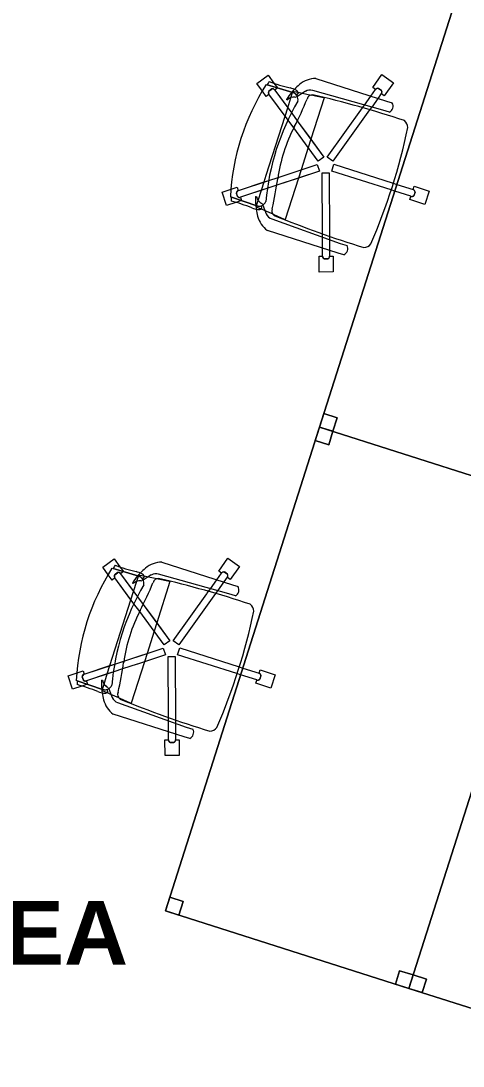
# Model space of a CAD drawing. Header units: inches. Extents: x 385 to 2249, y -1773 to -36.
# Drawn here: x 2012.1 to 2074.9, y -796.3 to -648 of the extents above; entities that cross this region are included whole.
import ezdxf

# ---------------------------------------------------------------- set-up
doc = ezdxf.new("R2010")
doc.units = ezdxf.units.IN
doc.header["$MEASUREMENT"] = 0
doc.layers.add('A-AREA-IDEN', color=2, linetype='Continuous', lineweight=9)
doc.layers.add('I-FURN', color=30, linetype='Continuous', lineweight=9)
doc.styles.add('Swis721 Lt BT_B', font='', dxfattribs={"height": 9})
doc.styles.get('Swis721 Lt BT_B').set_extended_font_data('Swis721 Lt BT', bold=True)

# ---------------------------------------------------------------- blocks, each defined once
blk = doc.blocks.new('Rectangular Table - Rectangular Table-V115-Level 6 POWER _ SIGNAL')
at = {"layer": 'I-FURN'}
for p, q in [((-34, 18.13), (-36, 18.13)), ((-36, 18.13), (-36, 16.13)), ((-36, 16.13), (-36, 18.13)), ((-36, 18.13), (-34, 18.13)), ((36, 18.13), (-36, 18.13)), ((-36, 18.13), (-36, -18.13)), ((-36, -18.13), (-36, 18.13)), ((-36, 18.13), (36, 18.13)), ((-34, 16.13), (-34, 18.13)), ((-34, 18.13), (-34, 16.13)), ((34, 18.13), (34, 16.13)), ((36, 18.13), (34, 18.13)), ((34, 18.13), (36, 18.13)), ((34, 16.13), (34, 18.13)), ((36, 16.13), (36, 18.13)), ((36, 18.13), (36, 16.13)), ((36, -18.13), (36, 18.13)), ((36, 18.13), (36, -18.13)), ((-36, 16.13), (-34, 16.13)), ((-34, 16.13), (-36, 16.13)), ((34, 16.13), (36, 16.13)), ((36, 16.13), (34, 16.13)), ((-34, -16.13), (-36, -16.13)), ((-36, -16.13), (-36, -18.13)), ((-36, -16.24), (-36, -16.13)), ((-36, -16.13), (-34, -16.13)), ((-36, -18.13), (-36, -16.24)), ((-34, -18.13), (-34, -16.13)), ((-34, -16.13), (-34, -18.13)), ((36, -16.13), (34, -16.13)), ((34, -16.13), (34, -18.13)), ((34, -18.13), (34, -16.13)), ((34, -16.13), (36, -16.13)), ((36, -18.13), (36, -16.13)), ((36, -16.13), (36, -18.13)), ((-36, -18.13), (-34, -18.13)), ((-34, -18.13), (-36, -18.13)), ((-36, -18.13), (36, -18.13)), ((36, -18.13), (-36, -18.13)), ((34, -18.13), (36, -18.13)), ((36, -18.13), (34, -18.13))]:
    blk.add_line(p, q, dxfattribs=at)
blk = doc.blocks.new('F-Haworth_Chair_X99-Seminar - X99 Advanced Seminar Chair-V131-Level 6 POWER _ SIGNAL')
at = {"layer": 'I-FURN'}
for p, q in [((-1, 15.13), (1, 15.13)), ((-1, 12.88), (-1, 15.13)), ((-1, 15.13), (1, 15.13)), ((-1, 12.88), (-1, 15.13)), ((1, 15.13), (1, 12.88)), ((1, 15.13), (1, 12.88)), ((-0.52, 12.88), (-1, 12.88)), ((-0.52, 12.88), (-1, 12.88)), ((-0.5, 10.46), (-0.5, 12.88)), ((-0.5, 10.46), (-0.5, 12.88)), ((0.26, 13.26), (-0.26, 13.26)), ((0.26, 13.26), (-0.26, 13.26)), ((-0.25, 13.25), (0.25, 13.25)), ((-0.25, 13.25), (0.25, 13.25)), ((0.5, 12.88), (0.5, 10.46)), ((0.5, 12.88), (0.5, 10.46)), ((1, 12.88), (0.52, 12.88)), ((1, 12.88), (0.52, 12.88)), ((-0.5, 9.91), (-0.5, 10.46)), ((-0.5, 9.91), (-0.5, 10.46)), ((0.5, 10.46), (0.5, 9.91)), ((0.5, 10.46), (0.5, 9.91)), ((-0.5, 1.08), (-0.5, 9.91)), ((-0.5, 1.08), (-0.5, 9.91)), ((0.5, 9.91), (0.5, 1.08)), ((0.5, 9.91), (0.5, 1.08)), ((-11.32, 5.48), (-11.3, 6.32)), ((-9.92, 6.36), (-9.92, 5.36)), ((9.92, 5.36), (9.92, 6.36)), ((11.3, 6.32), (11.32, 5.48)), ((-14.69, 3.72), (-14.08, 5.62)), ((-14.69, 3.72), (-14.08, 5.62)), ((-14.08, 5.62), (-11.94, 4.93)), ((-14.08, 5.62), (-11.94, 4.93)), ((-11.94, 4.93), (-12.09, 4.47)), ((-11.94, 4.93), (-12.09, 4.47)), ((-12.09, 4.45), (-11.32, 4.21)), ((-12.09, 4.45), (-11.32, 4.21)), ((-11.32, -5.06), (-11.32, 5.48)), ((-9.92, 5.36), (-9.57, -4.97)), ((9.57, -4.97), (9.92, 5.36)), ((11.32, 5.48), (11.32, -5.06)), ((11.32, 4.21), (12.09, 4.45)), ((11.32, 4.21), (12.09, 4.45)), ((11.94, 4.93), (14.08, 5.62)), ((11.94, 4.93), (14.08, 5.62)), ((12.09, 4.47), (11.94, 4.93)), ((12.09, 4.47), (11.94, 4.93)), ((14.08, 5.62), (14.69, 3.72)), ((14.08, 5.62), (14.69, 3.72)), ((-12.55, 3.03), (-14.69, 3.72)), ((-12.55, 3.03), (-14.69, 3.72)), ((-12.53, 4.34), (-12.69, 3.85)), ((-12.53, 4.34), (-12.69, 3.85)), ((-12.68, 3.86), (-12.52, 4.33)), ((-12.68, 3.86), (-12.52, 4.33)), ((-12.4, 3.49), (-12.55, 3.03)), ((-12.4, 3.49), (-12.55, 3.03)), ((-11.32, 3.15), (-12.4, 3.5)), ((-11.32, 3.15), (-12.4, 3.5)), ((-11.32, 4.21), (-9.86, 3.73)), ((-11.32, 4.21), (-9.86, 3.73)), ((-9.83, 2.67), (-11.32, 3.15)), ((-9.83, 2.67), (-11.32, 3.15)), ((-9.86, 3.73), (-9.38, 3.57)), ((-9.86, 3.73), (-9.38, 3.57)), ((-9.38, 3.57), (-0.87, 0.81)), ((-9.38, 3.57), (-0.87, 0.81)), ((0.87, 0.81), (9.38, 3.57)), ((0.87, 0.81), (9.38, 3.57)), ((9.38, 3.57), (9.86, 3.73)), ((9.38, 3.57), (9.86, 3.73)), ((11.32, 3.15), (9.83, 2.67)), ((11.32, 3.15), (9.83, 2.67)), ((9.86, 3.73), (11.32, 4.21)), ((9.86, 3.73), (11.32, 4.21)), ((12.4, 3.5), (11.32, 3.15)), ((12.4, 3.5), (11.32, 3.15)), ((12.55, 3.03), (12.4, 3.49)), ((12.55, 3.03), (12.4, 3.49)), ((12.52, 4.33), (12.68, 3.86)), ((12.52, 4.33), (12.68, 3.86)), ((12.69, 3.85), (12.53, 4.34)), ((12.69, 3.85), (12.53, 4.34)), ((14.69, 3.72), (12.55, 3.03)), ((14.69, 3.72), (12.55, 3.03)), ((-9.37, 2.52), (-9.83, 2.67)), ((-9.37, 2.52), (-9.83, 2.67)), ((-1.18, -0.14), (-9.37, 2.52)), ((-1.18, -0.14), (-9.37, 2.52)), ((9.37, 2.52), (1.18, -0.14)), ((9.37, 2.52), (1.18, -0.14)), ((9.83, 2.67), (9.37, 2.52)), ((9.83, 2.67), (9.37, 2.52)), ((-0.87, 0.81), (-1.18, -0.14)), ((-0.87, 0.81), (-1.18, -0.14)), ((0.5, 1.08), (-0.5, 1.08)), ((0.5, 1.08), (-0.5, 1.08)), ((1.18, -0.14), (0.87, 0.81)), ((1.18, -0.14), (0.87, 0.81)), ((-4.79, -5.75), (-1.04, -0.58)), ((-0.23, -1.17), (-3.68, -5.91)), ((-2.89, -3.12), (-1.04, -0.58)), ((-0.23, -1.17), (-1.65, -3.12)), ((-1.04, -0.58), (-0.23, -1.17)), ((-1.04, -0.58), (-0.23, -1.17)), ((0.23, -1.17), (1.04, -0.58)), ((0.23, -1.17), (1.04, -0.58)), ((1.65, -3.12), (0.23, -1.17)), ((3.68, -5.91), (0.23, -1.17)), ((1.04, -0.58), (2.89, -3.12)), ((1.04, -0.58), (4.79, -5.75)), ((-9.07, -3.12), (-2.89, -3.12)), ((-9.07, -3.2), (-9.07, -3.12)), ((-8.9, -4.78), (-9.07, -3.2)), ((-4.79, -5.75), (-2.89, -3.12)), ((-1.65, -3.12), (-3.68, -5.91)), ((-2.89, -3.12), (-1.65, -3.12)), ((-1.65, -3.12), (1.65, -3.12)), ((1.65, -3.12), (2.89, -3.12)), ((3.68, -5.91), (1.65, -3.12)), ((2.89, -3.12), (9.07, -3.12)), ((2.89, -3.12), (4.79, -5.75)), ((9.07, -3.2), (8.9, -4.8)), ((9.07, -3.12), (9.07, -3.2)), ((-9.13, -5.92), (-8.07, -6.77)), ((-8.88, -4.99), (-8.89, -4.91)), ((-8.75, -6.22), (-8.88, -4.99)), ((-5.57, -6.82), (-4.79, -5.75)), ((-5.57, -6.82), (-4.79, -5.75)), ((-3.68, -5.91), (-4.47, -7.01)), ((-3.68, -5.91), (-4.47, -7.01)), ((4.47, -7.01), (3.68, -5.91)), ((4.47, -7.01), (3.68, -5.91)), ((4.79, -5.75), (5.57, -6.82)), ((4.79, -5.75), (5.57, -6.82)), ((8.07, -6.77), (9.13, -5.92)), ((8.88, -4.99), (8.75, -6.22)), ((8.89, -4.91), (8.88, -4.99)), ((-8.68, -6.87), (-8.75, -6.22)), ((-8.62, -7.42), (-8.68, -6.87)), ((-8.61, -6.81), (-8.23, -6.95)), ((-8.07, -6.77), (-7.95, -6.87)), ((-7.97, -10.12), (-5.57, -6.82)), ((-4.47, -7.01), (-7.16, -10.71)), ((-6.14, -7.6), (-5.57, -6.82)), ((-4.47, -7.01), (-4.9, -7.6)), ((4.9, -7.6), (4.47, -7.01)), ((7.16, -10.71), (4.47, -7.01)), ((5.57, -6.82), (6.14, -7.6)), ((5.57, -6.82), (7.97, -10.12)), ((7.95, -6.87), (8.07, -6.77)), ((8.23, -6.95), (8.61, -6.81)), ((8.66, -7.06), (8.62, -7.42)), ((8.68, -6.91), (8.66, -7.03)), ((8.75, -6.22), (8.68, -6.87)), ((-8.6, -7.6), (-8.62, -7.43)), ((-8.49, -7.6), (-8.56, -7.6)), ((-8.42, -7.57), (-8.34, -11.37)), ((-8.34, -11.52), (-8.42, -7.57)), ((-7.65, -7.6), (-8.4, -7.6)), ((-7.97, -10.12), (-6.14, -7.6)), ((-6.14, -7.6), (-7.65, -7.6)), ((-7.18, -7.99), (-7.21, -8.13)), ((-4.9, -7.6), (-7.16, -10.71)), ((-4.9, -7.6), (-6.14, -7.6)), ((3.87, -7.6), (-4.9, -7.6)), ((4.9, -7.6), (3.88, -7.6)), ((6.14, -7.6), (4.9, -7.6)), ((7.16, -10.71), (4.9, -7.6)), ((7.65, -7.6), (6.14, -7.6)), ((6.14, -7.6), (7.97, -10.12)), ((7.21, -8.13), (7.18, -7.99)), ((8.4, -7.6), (7.65, -7.6)), ((8.34, -11.37), (8.42, -7.57)), ((8.42, -7.57), (8.34, -11.52)), ((8.56, -7.6), (8.49, -7.6)), ((8.62, -7.43), (8.6, -7.6)), ((-8.88, -10.52), (-8.38, -9.83)), ((-8.88, -10.52), (-8.38, -9.83)), ((-8.38, -9.83), (-7.99, -10.11)), ((-8.38, -9.83), (-7.99, -10.11)), ((7.99, -10.11), (8.38, -9.83)), ((7.99, -10.11), (8.38, -9.83)), ((8.38, -9.83), (8.88, -10.52)), ((8.38, -9.83), (8.88, -10.52)), ((-9.7, -11.65), (-8.88, -10.52)), ((-9.7, -11.65), (-8.88, -10.52)), ((-8.08, -12.82), (-9.7, -11.65)), ((-8.08, -12.82), (-9.7, -11.65)), ((-7.29, -11.74), (-8.08, -12.82)), ((-7.29, -11.74), (-8.08, -12.82)), ((-8, -10.58), (-7.59, -10.88)), ((-8, -10.58), (-7.59, -10.88)), ((-7.59, -10.87), (-7.99, -10.57)), ((-7.59, -10.87), (-7.99, -10.57)), ((-6.76, -11), (-7.29, -11.74)), ((-6.76, -11), (-7.29, -11.74)), ((-7.15, -10.72), (-6.76, -11)), ((-7.15, -10.72), (-6.76, -11)), ((6.76, -11), (7.15, -10.72)), ((6.76, -11), (7.15, -10.72)), ((7.29, -11.74), (6.76, -11)), ((7.29, -11.74), (6.76, -11)), ((8.08, -12.82), (7.29, -11.74)), ((8.08, -12.82), (7.29, -11.74)), ((7.99, -10.57), (7.59, -10.87)), ((7.99, -10.57), (7.59, -10.87)), ((7.59, -10.88), (8, -10.58)), ((7.59, -10.88), (8, -10.58)), ((9.7, -11.65), (8.08, -12.82)), ((9.7, -11.65), (8.08, -12.82)), ((8.88, -10.52), (9.7, -11.65)), ((8.88, -10.52), (9.7, -11.65))]:
    blk.add_line(p, q, dxfattribs=at)
for centre, radius, start, end in [((-0.11, 12.88), 0.407, 111.1651, 180.8349), ((-0.11, 12.88), 0.407, 111.1651, 180.8349), ((-0.09, 12.88), 0.406, 112.6199, 180), ((-0.09, 12.88), 0.406, 166.524, 180), ((-0.09, 12.88), 0.406, 126.0959, 166.524), ((-0.09, 12.88), 0.406, 112.6199, 126.0959), ((0.09, 12.88), 0.406, 53.9041, 67.3801), ((0.09, 12.88), 0.406, 0, 67.3801), ((0.11, 12.88), 0.407, 359.1651, 68.8349), ((0.11, 12.88), 0.407, 359.1651, 68.8349), ((0.09, 12.88), 0.406, 0, 53.9041), ((-8.21, 8.28), 1.31, 110.0433, 159.9567), ((0, -75.01), 84.96, 84.1475, 95.8525), ((8.21, 8.28), 1.31, 20.0433, 69.9567), ((144.06, 7.32), 153.52, 179.4749, 184.5213), ((-144.06, 7.32), 153.52, 355.4787, 0.5251), ((-10.58, 5.68), 0.956, 45.8901, 138.1099), ((10.58, 5.68), 0.956, 41.8901, 134.1099), ((-12.22, 4.09), 0.407, 71.1651, 140.8349), ((-12.22, 4.09), 0.407, 71.1651, 140.8349), ((-12.22, 4.07), 0.406, 85.476, 139.3801), ((-12.22, 4.07), 0.406, 72, 139.3801), ((-12.22, 4.07), 0.406, 72, 85.476), ((12.22, 4.09), 0.407, 39.1651, 108.8349), ((12.22, 4.09), 0.407, 39.1651, 108.8349), ((12.22, 4.07), 0.406, 81.0479, 108), ((12.22, 4.07), 0.406, 40.6199, 108), ((12.22, 4.07), 0.406, 40.6199, 81.0479), ((-12.28, 3.88), 0.407, 183.1651, 252.8349), ((-12.28, 3.88), 0.407, 183.1651, 252.8349), ((-12.27, 3.89), 0.406, 184.6199, 198.0959), ((-12.27, 3.89), 0.406, 184.6199, 252), ((-12.27, 3.89), 0.406, 198.0959, 238.524), ((-12.27, 3.89), 0.406, 238.524, 252), ((12.27, 3.89), 0.406, 288, 355.3801), ((12.28, 3.88), 0.407, 287.1651, 356.8349), ((12.28, 3.88), 0.407, 287.1651, 356.8349), ((12.27, 3.89), 0.406, 288, 341.9041), ((12.27, 3.89), 0.406, 341.9041, 355.3801), ((-7.87, -3.92), 3.63, 198.1789, 238.0478), ((-8.18, -4.9), 1.39, 182.8013, 227.1078), ((-8.24, -4.59), 0.763, 194.2338, 275.7662), ((-11.32, -48.08), 42.84, 79.9767, 85.7699), ((0, 15.97), 22.19, 259.9767, 280.0233), ((11.32, -48.08), 42.84, 94.2301, 100.0233), ((8.24, -4.59), 0.763, 264.2338, 345.7662), ((8.18, -4.9), 1.39, 312.8922, 357.1987), ((7.87, -3.92), 3.63, 301.9522, 341.8211), ((-4.71, 1.15), 9.61, 238.0478, 243.9964), ((-5.2, -7.86), 3.74, 170.0936, 184.0143), ((-8.28, -7.33), 0.613, 122.5427, 170.0936), ((-7.37, -7.55), 1.05, 95.9554, 181.1786), ((-7.37, -7.55), 1.05, 145.2002, 181.1786), ((-6.55, -6.76), 1.38, 185.0878, 212.4248), ((0, 26.49), 33.83, 257.2285, 282.7715), ((7.37, -7.55), 1.05, 358.8214, 84.0446), ((6.55, -6.76), 1.38, 327.5752, 354.9122), ((7.37, -7.55), 1.05, 358.8214, 34.7998), ((8.28, -7.33), 0.613, 9.9064, 57.4573), ((5.2, -7.86), 3.74, 355.9857, 9.9064), ((4.71, 1.15), 9.61, 296.0036, 301.9522), ((-36.06, -10.03), 27.2, 357.4882, 4.0143), ((-4.71, 1.15), 9.61, 243.9964, 246.4906), ((-4.71, 1.15), 9.61, 246.6393, 247.073), ((-4.71, 1.15), 9.61, 247.2631, 254.9334), ((-6.55, -6.76), 1.38, 214.0187, 242.9497), ((6.55, -6.76), 1.38, 297.0503, 325.9813), ((4.71, 1.15), 9.61, 285.0666, 292.7369), ((4.71, 1.15), 9.61, 292.927, 293.3607), ((4.71, 1.15), 9.61, 293.5094, 296.0036), ((36.06, -10.03), 27.2, 175.9857, 182.5118), ((-7.66, -10.36), 0.407, 143.1651, 212.8349), ((-7.66, -10.36), 0.407, 143.1651, 212.8349), ((-7.64, -10.36), 0.406, 144, 211.3801), ((-7.64, -10.36), 0.406, 144, 211.3801), ((7.64, -10.36), 0.406, 328.6199, 36), ((7.64, -10.36), 0.406, 328.6199, 36), ((7.66, -10.36), 0.407, 327.1651, 36.8349), ((7.66, -10.36), 0.407, 327.1651, 36.8349), ((0, 20.73), 33.17, 254.4478, 255.4234), ((0, 20.29), 32.89, 255.304, 284.6925), ((-7.49, -10.47), 0.406, 256.6199, 324), ((-7.48, -10.49), 0.407, 255.1651, 324.8349), ((-7.48, -10.49), 0.407, 255.1651, 324.8349), ((-7.49, -10.47), 0.406, 256.6199, 297.0479), ((-7.49, -10.47), 0.406, 297.0479, 324), ((7.48, -10.49), 0.407, 215.1651, 284.8349), ((7.48, -10.49), 0.407, 215.1651, 284.8349), ((7.49, -10.47), 0.406, 216, 256.4281), ((7.49, -10.47), 0.406, 216, 283.3801), ((7.49, -10.47), 0.406, 256.4281, 283.3801), ((0, 20.73), 33.17, 284.5766, 285.5522)]:
    blk.add_arc(centre, radius, start, end, dxfattribs=at)
blk = doc.blocks.new('Rectangular Table - Rectangular Table-5809077-Level 6 POWER _ SIGNAL')
at = {"layer": 'I-FURN'}
for p, q in [((-34, 18.13), (-36, 18.13)), ((-36, 18.13), (-36, 16.13)), ((-36, 16.13), (-36, 18.13)), ((-36, 18.13), (-34, 18.13)), ((36, 18.13), (-36, 18.13)), ((-36, 18.13), (-36, -18.13)), ((-36, -18.13), (-36, 18.13)), ((-36, 18.13), (36, 18.13)), ((-34, 16.13), (-34, 18.13)), ((-34, 18.13), (-34, 16.13)), ((34, 18.13), (34, 16.13)), ((36, 18.13), (34, 18.13)), ((34, 18.13), (36, 18.13)), ((34, 16.13), (34, 18.13)), ((36, 16.13), (36, 18.13)), ((36, 18.13), (36, 16.13)), ((36, -18.13), (36, 18.13)), ((36, 18.13), (36, -18.13)), ((-36, 16.13), (-34, 16.13)), ((-34, 16.13), (-36, 16.13)), ((34, 16.13), (36, 16.13)), ((36, 16.13), (34, 16.13)), ((-34, -16.13), (-36, -16.13)), ((-36, -16.13), (-36, -18.13)), ((-36, -18.13), (-36, -16.13)), ((-36, -16.13), (-34, -16.13)), ((-34, -18.13), (-34, -16.13)), ((-34, -16.13), (-34, -18.13)), ((36, -16.13), (34, -16.13)), ((34, -16.13), (34, -18.13)), ((34, -18.13), (34, -16.13)), ((34, -16.13), (36, -16.13)), ((36, -18.13), (36, -16.13)), ((36, -16.13), (36, -18.13)), ((-36, -18.13), (-34, -18.13)), ((-34, -18.13), (-36, -18.13)), ((-36, -18.13), (36, -18.13)), ((36, -18.13), (-36, -18.13)), ((34, -18.13), (36, -18.13)), ((36, -18.13), (34, -18.13))]:
    blk.add_line(p, q, dxfattribs=at)
blk = doc.blocks.new('Rectangular Table - Rectangular Table-5809076-Level 6 POWER _ SIGNAL')
at = {"layer": 'I-FURN'}
for p, q in [((-34, 18.13), (-36, 18.13)), ((-36, 18.13), (-36, 16.13)), ((-36, 16.13), (-36, 18.13)), ((-36, 18.13), (-34, 18.13)), ((36, 18.13), (-36, 18.13)), ((-36, 18.13), (-36, -18.13)), ((-36, -18.13), (-36, 18.13)), ((-36, 18.13), (36, 18.13)), ((-34, 16.13), (-34, 18.13)), ((-34, 18.13), (-34, 16.13)), ((34, 18.13), (34, 16.13)), ((36, 18.13), (34, 18.13)), ((34, 18.13), (36, 18.13)), ((34, 16.13), (34, 18.13)), ((36, 16.13), (36, 18.13)), ((36, 18.13), (36, 16.13)), ((36, -18.13), (36, 18.13)), ((36, 18.13), (36, -18.13)), ((-36, 16.13), (-34, 16.13)), ((-34, 16.13), (-36, 16.13)), ((34, 16.13), (36, 16.13)), ((36, 16.13), (34, 16.13)), ((-34, -16.13), (-36, -16.13)), ((-36, -16.13), (-36, -18.13)), ((-36, -18.13), (-36, -16.13)), ((-36, -16.13), (-34, -16.13)), ((-34, -18.13), (-34, -16.13)), ((-34, -16.13), (-34, -18.13)), ((36, -16.13), (34, -16.13)), ((34, -16.13), (34, -18.13)), ((34, -18.13), (34, -16.13)), ((34, -16.13), (36, -16.13)), ((36, -18.13), (36, -16.13)), ((36, -16.13), (36, -18.13)), ((-36, -18.13), (-34, -18.13)), ((-34, -18.13), (-36, -18.13)), ((-36, -18.13), (36, -18.13)), ((36, -18.13), (-36, -18.13)), ((34, -18.13), (36, -18.13)), ((36, -18.13), (34, -18.13))]:
    blk.add_line(p, q, dxfattribs=at)
blk = doc.blocks.new('F-Haworth_Chair_X99-Seminar - X99 Advanced Seminar Chair-V133-Level 6 POWER _ SIGNAL')
at = {"layer": 'I-FURN'}
for p, q in [((-1, 15.13), (1, 15.13)), ((-1, 12.88), (-1, 15.13)), ((-1, 15.13), (1, 15.13)), ((-1, 12.88), (-1, 15.13)), ((1, 15.13), (1, 12.88)), ((1, 15.13), (1, 12.88)), ((-0.52, 12.88), (-1, 12.88)), ((-0.52, 12.88), (-1, 12.88)), ((-0.51, 12.97), (-0.51, 12.97)), ((-0.5, 10.46), (-0.5, 12.88)), ((-0.5, 10.46), (-0.5, 12.88)), ((0.26, 13.26), (-0.26, 13.26)), ((0.26, 13.26), (-0.26, 13.26)), ((-0.25, 13.25), (0.25, 13.25)), ((-0.25, 13.25), (0.25, 13.25)), ((0.5, 12.88), (0.5, 10.46)), ((0.5, 12.88), (0.5, 10.46)), ((1, 12.88), (0.52, 12.88)), ((1, 12.88), (0.52, 12.88)), ((-0.5, 9.91), (-0.5, 10.46)), ((-0.5, 9.91), (-0.5, 10.46)), ((0.5, 10.46), (0.5, 9.91)), ((0.5, 10.46), (0.5, 9.91)), ((-0.5, 1.08), (-0.5, 9.91)), ((-0.5, 1.08), (-0.5, 9.91)), ((0.5, 9.91), (0.5, 1.08)), ((0.5, 9.91), (0.5, 1.08)), ((-11.32, 5.48), (-11.3, 6.32)), ((-9.92, 6.36), (-9.92, 5.36)), ((9.92, 5.36), (9.92, 6.36)), ((11.3, 6.32), (11.32, 5.48)), ((-14.69, 3.72), (-14.08, 5.62)), ((-14.69, 3.72), (-14.08, 5.62)), ((-14.08, 5.62), (-11.94, 4.93)), ((-14.08, 5.62), (-11.94, 4.93)), ((-11.94, 4.93), (-12.09, 4.47)), ((-11.94, 4.93), (-12.09, 4.47)), ((-12.09, 4.45), (-11.32, 4.21)), ((-12.09, 4.45), (-11.32, 4.21)), ((-11.32, -5.06), (-11.32, 5.48)), ((-9.92, 5.36), (-9.57, -4.97)), ((9.57, -4.97), (9.92, 5.36)), ((11.32, 5.48), (11.32, -5.06)), ((11.32, 4.21), (12.09, 4.45)), ((11.32, 4.21), (12.09, 4.45)), ((11.94, 4.93), (14.08, 5.62)), ((11.94, 4.93), (14.08, 5.62)), ((12.09, 4.47), (11.94, 4.93)), ((12.09, 4.47), (11.94, 4.93)), ((14.08, 5.62), (14.69, 3.72)), ((14.08, 5.62), (14.69, 3.72)), ((-12.55, 3.03), (-14.69, 3.72)), ((-12.55, 3.03), (-14.69, 3.72)), ((-12.53, 4.34), (-12.69, 3.85)), ((-12.53, 4.34), (-12.69, 3.85)), ((-12.68, 3.86), (-12.52, 4.33)), ((-12.68, 3.86), (-12.52, 4.33)), ((-12.4, 3.49), (-12.55, 3.03)), ((-12.4, 3.49), (-12.55, 3.03)), ((-11.32, 3.15), (-12.4, 3.5)), ((-11.32, 3.15), (-12.4, 3.5)), ((-11.32, 4.21), (-9.86, 3.73)), ((-11.32, 4.21), (-9.86, 3.73)), ((-9.83, 2.67), (-11.32, 3.15)), ((-9.83, 2.67), (-11.32, 3.15)), ((-9.86, 3.73), (-9.38, 3.57)), ((-9.86, 3.73), (-9.38, 3.57)), ((-9.38, 3.57), (-0.87, 0.81)), ((-9.38, 3.57), (-0.87, 0.81)), ((0.87, 0.81), (9.38, 3.57)), ((0.87, 0.81), (9.38, 3.57)), ((9.38, 3.57), (9.86, 3.73)), ((9.38, 3.57), (9.86, 3.73)), ((11.32, 3.15), (9.83, 2.67)), ((11.32, 3.15), (9.83, 2.67)), ((9.86, 3.73), (11.32, 4.21)), ((9.86, 3.73), (11.32, 4.21)), ((12.4, 3.5), (11.32, 3.15)), ((12.4, 3.5), (11.32, 3.15)), ((12.55, 3.03), (12.4, 3.49)), ((12.55, 3.03), (12.4, 3.49)), ((12.52, 4.33), (12.68, 3.86)), ((12.52, 4.33), (12.68, 3.86)), ((12.69, 3.85), (12.53, 4.34)), ((12.69, 3.85), (12.53, 4.34)), ((14.69, 3.72), (12.55, 3.03)), ((14.69, 3.72), (12.55, 3.03)), ((-9.37, 2.52), (-9.83, 2.67)), ((-9.37, 2.52), (-9.83, 2.67)), ((-9.01, 2.4), (-9.37, 2.52)), ((-9.01, 2.4), (-9.37, 2.52)), ((-1.18, -0.14), (-8.96, 2.39)), ((-1.18, -0.14), (-8.96, 2.39)), ((9.37, 2.52), (1.18, -0.14)), ((9.37, 2.52), (1.18, -0.14)), ((9.83, 2.67), (9.37, 2.52)), ((9.83, 2.67), (9.37, 2.52)), ((-0.87, 0.81), (-1.18, -0.14)), ((-0.87, 0.81), (-1.18, -0.14)), ((0.5, 1.08), (-0.5, 1.08)), ((0.5, 1.08), (-0.5, 1.08)), ((1.18, -0.14), (0.87, 0.81)), ((1.18, -0.14), (0.87, 0.81)), ((-4.79, -5.75), (-1.04, -0.58)), ((-0.23, -1.17), (-3.68, -5.91)), ((-2.89, -3.12), (-1.04, -0.58)), ((-0.23, -1.17), (-1.65, -3.12)), ((-1.04, -0.58), (-0.23, -1.17)), ((-1.04, -0.58), (-0.23, -1.17)), ((0.23, -1.17), (1.04, -0.58)), ((0.23, -1.17), (1.04, -0.58)), ((1.65, -3.12), (0.23, -1.17)), ((3.68, -5.91), (0.23, -1.17)), ((1.04, -0.58), (2.89, -3.12)), ((1.04, -0.58), (3.5, -3.96)), ((-9.07, -3.12), (-2.89, -3.12)), ((-9.07, -3.2), (-9.07, -3.12)), ((-8.9, -4.8), (-9.07, -3.2)), ((-4.79, -5.75), (-2.89, -3.12)), ((-1.65, -3.12), (-3.68, -5.91)), ((-2.89, -3.12), (-1.65, -3.12)), ((-1.65, -3.12), (1.65, -3.12)), ((1.65, -3.12), (2.89, -3.12)), ((3.68, -5.91), (1.65, -3.12)), ((2.89, -3.12), (9.07, -3.12)), ((2.89, -3.12), (3.5, -3.96)), ((3.51, -3.99), (4.79, -5.75)), ((3.51, -3.99), (4.79, -5.75)), ((9.07, -3.2), (8.9, -4.8)), ((9.07, -3.12), (9.07, -3.2)), ((-9.13, -5.92), (-8.07, -6.77)), ((-8.88, -4.99), (-8.89, -4.91)), ((-8.75, -6.22), (-8.88, -4.99)), ((-5.57, -6.82), (-4.79, -5.75)), ((-5.57, -6.82), (-4.79, -5.75)), ((-3.68, -5.91), (-4.47, -7.01)), ((-3.68, -5.91), (-4.47, -7.01)), ((4.47, -7.01), (3.68, -5.91)), ((4.47, -7.01), (3.68, -5.91)), ((4.79, -5.75), (5.57, -6.82)), ((4.79, -5.75), (5.57, -6.82)), ((8.07, -6.77), (9.13, -5.92)), ((8.88, -4.99), (8.75, -6.22)), ((8.89, -4.91), (8.88, -4.99)), ((-8.68, -6.87), (-8.75, -6.22)), ((-8.62, -7.42), (-8.68, -6.87)), ((-8.61, -6.81), (-8.23, -6.95)), ((-8.07, -6.77), (-7.95, -6.87)), ((-7.97, -10.12), (-5.57, -6.82)), ((-4.47, -7.01), (-7.16, -10.71)), ((-6.14, -7.6), (-5.57, -6.82)), ((-4.47, -7.01), (-4.9, -7.6)), ((4.9, -7.6), (4.48, -7.02)), ((7.16, -10.71), (4.48, -7.02)), ((5.57, -6.82), (6.14, -7.6)), ((5.57, -6.82), (7.97, -10.12)), ((7.95, -6.87), (8.07, -6.77)), ((8.23, -6.95), (8.61, -6.81)), ((8.68, -6.91), (8.62, -7.42)), ((8.75, -6.22), (8.68, -6.87)), ((-8.6, -7.6), (-8.62, -7.43)), ((-8.49, -7.6), (-8.56, -7.6)), ((-8.42, -7.57), (-8.34, -11.37)), ((-8.34, -11.52), (-8.42, -7.57)), ((-7.65, -7.6), (-8.4, -7.6)), ((-7.97, -10.12), (-6.14, -7.6)), ((-6.14, -7.6), (-7.65, -7.6)), ((-7.18, -7.99), (-7.21, -8.13)), ((-4.9, -7.6), (-7.16, -10.71)), ((-4.9, -7.6), (-6.14, -7.6)), ((4.9, -7.6), (-4.9, -7.6)), ((6.14, -7.6), (4.9, -7.6)), ((7.16, -10.71), (4.9, -7.6)), ((7.65, -7.6), (6.14, -7.6)), ((6.14, -7.6), (7.97, -10.12)), ((7.21, -8.13), (7.18, -7.99)), ((8.4, -7.6), (7.65, -7.6)), ((8.34, -11.37), (8.42, -7.57)), ((8.42, -7.57), (8.34, -11.52)), ((8.56, -7.6), (8.49, -7.6)), ((8.62, -7.43), (8.6, -7.6)), ((-8.88, -10.52), (-8.38, -9.83)), ((-8.88, -10.52), (-8.38, -9.83)), ((-8.38, -9.83), (-7.99, -10.11)), ((-8.38, -9.83), (-7.99, -10.11)), ((7.99, -10.11), (8.38, -9.83)), ((7.99, -10.11), (8.38, -9.83)), ((8.38, -9.83), (8.88, -10.52)), ((8.38, -9.83), (8.88, -10.52)), ((-9.7, -11.65), (-8.88, -10.52)), ((-9.7, -11.65), (-8.88, -10.52)), ((-8.08, -12.82), (-9.7, -11.65)), ((-8.08, -12.82), (-9.7, -11.65)), ((-7.29, -11.74), (-8.08, -12.82)), ((-7.29, -11.74), (-8.08, -12.82)), ((-8, -10.58), (-7.59, -10.88)), ((-8, -10.58), (-7.59, -10.88)), ((-7.59, -10.87), (-7.99, -10.57)), ((-7.59, -10.87), (-7.99, -10.57)), ((-6.76, -11), (-7.29, -11.74)), ((-6.76, -11), (-7.29, -11.74)), ((-7.15, -10.72), (-6.76, -11)), ((-7.15, -10.72), (-6.76, -11)), ((6.76, -11), (7.15, -10.72)), ((6.76, -11), (7.15, -10.72)), ((7.29, -11.74), (6.76, -11)), ((7.29, -11.74), (6.76, -11)), ((8.08, -12.82), (7.29, -11.74)), ((8.08, -12.82), (7.29, -11.74)), ((7.99, -10.57), (7.59, -10.87)), ((7.99, -10.57), (7.59, -10.87)), ((7.59, -10.88), (8, -10.58)), ((7.59, -10.88), (8, -10.58)), ((9.7, -11.65), (8.08, -12.82)), ((9.7, -11.65), (8.08, -12.82)), ((8.88, -10.52), (9.7, -11.65)), ((8.88, -10.52), (9.7, -11.65))]:
    blk.add_line(p, q, dxfattribs=at)
for centre, radius, start, end in [((-0.11, 12.88), 0.407, 111.1651, 180.8349), ((-0.11, 12.88), 0.407, 166.9009, 180.8349), ((-0.11, 12.88), 0.407, 111.1651, 166.8414), ((-0.09, 12.88), 0.406, 112.6199, 180), ((-0.09, 12.88), 0.406, 166.524, 180), ((-0.09, 12.88), 0.406, 126.0959, 164.924), ((-0.09, 12.88), 0.406, 164.924, 166.524), ((-0.09, 12.88), 0.406, 112.6199, 126.0959), ((0.09, 12.88), 0.406, 53.9041, 67.3801), ((0.09, 12.88), 0.406, 0, 67.3801), ((0.11, 12.88), 0.407, 54.9009, 68.8349), ((0.11, 12.88), 0.407, 359.1651, 68.8349), ((0.09, 12.88), 0.406, 0, 53.9041), ((0.11, 12.88), 0.407, 359.1651, 54.9009), ((-8.21, 8.28), 1.31, 110.0433, 159.9567), ((0, -75.01), 84.96, 84.1475, 95.8525), ((8.21, 8.28), 1.31, 20.0433, 69.9567), ((144.06, 7.32), 153.52, 179.4749, 184.5213), ((-144.06, 7.32), 153.52, 355.4787, 0.5251), ((-10.58, 5.68), 0.956, 45.8901, 138.1099), ((10.58, 5.68), 0.956, 41.8901, 134.1099), ((-12.22, 4.09), 0.407, 71.1651, 140.8349), ((-12.22, 4.09), 0.407, 71.1651, 140.8349), ((-12.22, 4.07), 0.406, 85.476, 139.3801), ((-12.22, 4.07), 0.406, 72, 139.3801), ((-12.22, 4.07), 0.406, 72, 85.476), ((12.22, 4.09), 0.407, 39.1651, 108.8349), ((12.22, 4.09), 0.407, 39.1651, 108.8349), ((12.22, 4.07), 0.406, 81.0479, 108), ((12.22, 4.07), 0.406, 40.6199, 108), ((12.22, 4.07), 0.406, 40.6199, 81.0479), ((-12.28, 3.88), 0.407, 183.1651, 252.8349), ((-12.28, 3.88), 0.407, 183.1651, 252.8349), ((-12.27, 3.89), 0.406, 184.6199, 198.0959), ((-12.27, 3.89), 0.406, 184.6199, 252), ((-12.27, 3.89), 0.406, 198.0959, 238.524), ((-12.27, 3.89), 0.406, 238.524, 252), ((12.27, 3.89), 0.406, 288, 355.3801), ((12.28, 3.88), 0.407, 287.1651, 356.8349), ((12.28, 3.88), 0.407, 287.1651, 356.8349), ((12.27, 3.89), 0.406, 288, 341.9041), ((12.27, 3.89), 0.406, 341.9041, 355.3801), ((-7.87, -3.92), 3.63, 198.1789, 238.0478), ((-8.18, -4.9), 1.39, 182.8013, 227.1078), ((-8.24, -4.59), 0.763, 194.2338, 275.7662), ((-11.32, -48.08), 42.84, 79.9767, 85.7699), ((0, 15.97), 22.19, 259.9767, 280.0233), ((11.32, -48.08), 42.84, 94.2301, 100.0233), ((8.24, -4.59), 0.763, 264.2338, 345.7662), ((8.18, -4.9), 1.39, 312.8922, 357.1987), ((7.87, -3.92), 3.63, 301.9522, 341.8211), ((-4.71, 1.15), 9.61, 238.0478, 243.9964), ((-5.2, -7.86), 3.74, 170.0936, 184.0143), ((-8.28, -7.33), 0.613, 122.5427, 170.0936), ((-7.37, -7.55), 1.05, 95.9554, 181.1786), ((-7.37, -7.55), 1.05, 145.2002, 181.1786), ((-6.55, -6.76), 1.38, 185.0878, 212.4248), ((0, 26.49), 33.83, 257.2285, 282.7715), ((7.37, -7.55), 1.05, 358.8214, 84.0446), ((6.55, -6.76), 1.38, 327.5752, 354.9122), ((7.37, -7.55), 1.05, 358.8214, 34.7998), ((8.28, -7.33), 0.613, 9.9064, 57.4573), ((5.2, -7.86), 3.74, 355.9857, 9.9064), ((4.71, 1.15), 9.61, 296.0036, 301.9522), ((-36.06, -10.03), 27.2, 357.4882, 4.0143), ((-4.71, 1.15), 9.61, 243.9964, 246.4906), ((-4.71, 1.15), 9.61, 246.6393, 247.073), ((-4.71, 1.15), 9.61, 247.2631, 254.9334), ((-6.55, -6.76), 1.38, 214.0187, 242.9497), ((6.55, -6.76), 1.38, 297.0503, 325.9813), ((4.71, 1.15), 9.61, 285.0666, 292.7369), ((4.71, 1.15), 9.61, 292.927, 293.3607), ((4.71, 1.15), 9.61, 293.5094, 296.0036), ((36.06, -10.03), 27.2, 175.9857, 182.5118), ((-7.66, -10.36), 0.407, 143.1651, 212.8349), ((-7.66, -10.36), 0.407, 143.1651, 212.8349), ((-7.64, -10.36), 0.406, 144, 211.3801), ((-7.64, -10.36), 0.406, 144, 211.3801), ((7.64, -10.36), 0.406, 328.6199, 36), ((7.64, -10.36), 0.406, 328.6199, 36), ((7.66, -10.36), 0.407, 327.1651, 36.8349), ((7.66, -10.36), 0.407, 327.1651, 36.8349), ((0, 20.73), 33.17, 254.4478, 255.4234), ((0, 20.29), 32.89, 255.304, 284.6925), ((-7.49, -10.47), 0.406, 256.6199, 324), ((-7.48, -10.49), 0.407, 255.1651, 324.8349), ((-7.48, -10.49), 0.407, 255.1651, 324.8349), ((-7.49, -10.47), 0.406, 256.6199, 297.0479), ((-7.49, -10.47), 0.406, 297.0479, 324), ((7.48, -10.49), 0.407, 215.1651, 256.967), ((7.48, -10.49), 0.407, 215.1651, 284.8349), ((7.49, -10.47), 0.406, 216, 256.4281), ((7.49, -10.47), 0.406, 216, 283.3801), ((7.48, -10.49), 0.407, 256.967, 284.8349), ((7.49, -10.47), 0.406, 256.4281, 283.3801), ((0, 20.73), 33.17, 284.5766, 285.5522)]:
    blk.add_arc(centre, radius, start, end, dxfattribs=at)

msp = doc.modelspace()

# ---------------------------------------------------------------- block references
at = {"layer": 'I-FURN'}
for name, p, rotation in [('Rectangular Table - Rectangular Table-V115-Level 6 POWER _ SIGNAL', (2082.74, -676.84), 252.3119574808694), ('F-Haworth_Chair_X99-Seminar - X99 Advanced Seminar Chair-V131-Level 6 POWER _ SIGNAL', (2055.38, -668.52), 252.3119574808692), ('Rectangular Table - Rectangular Table-5809077-Level 6 POWER _ SIGNAL', (2060.86, -745.44), 252.3119574808694), ('Rectangular Table - Rectangular Table-5809076-Level 6 POWER _ SIGNAL', (2095.41, -756.45), 252.3119574808695), ('F-Haworth_Chair_X99-Seminar - X99 Advanced Seminar Chair-V133-Level 6 POWER _ SIGNAL', (2033.51, -737.11), 252.3119574808692)]:
    msp.add_blockref(name, p, dxfattribs=dict(at, rotation=rotation))

# ---------------------------------------------------------------- texts
at = {"layer": 'A-AREA-IDEN', "insert": (1952.6, -772.86), "char_height": 9, "width": 86.658, "attachment_point": 1, "style": 'Swis721 Lt BT_B'}
msp.add_mtext('OPEN AREA', dxfattribs=at)

doc.saveas('drawing.dxf')
